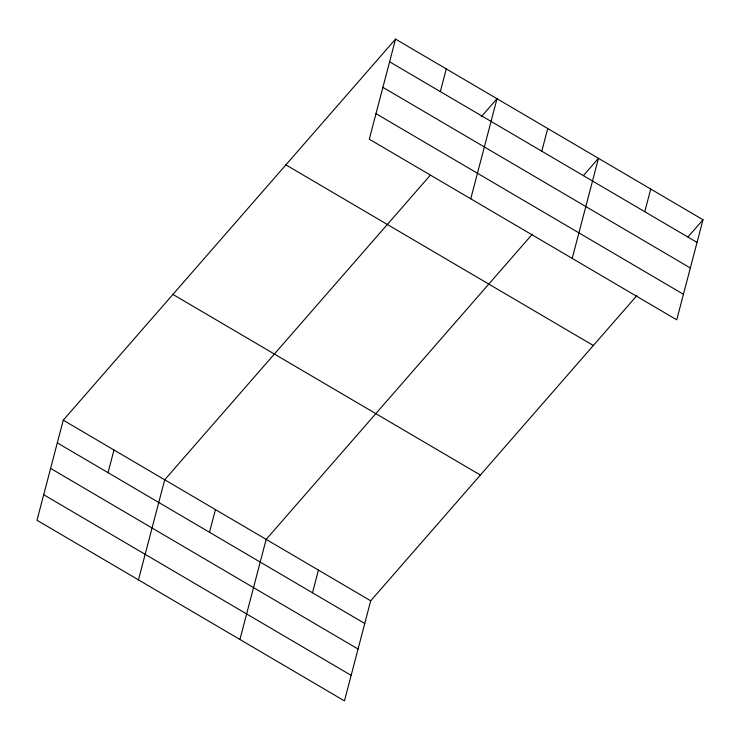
<?xml version="1.0" encoding="UTF-8"?>
<svg xmlns="http://www.w3.org/2000/svg" width="740" height="740" viewBox="0 0 740 740"><rect width="100%" height="100%" fill="white"/><g stroke="black" fill="none" stroke-linecap="round" stroke-linejoin="round"><path stroke-width="1.11" d="M395.549 39.109L369.297 139.194L676.739 319.819L703 219.743L395.549 39.109L63.261 420.181L37 520.257L344.452 700.891L370.703 600.806L636.909 295.538M108.031 472.666L113.988 449.985M138.454 579.873L164.715 479.788L430.162 175.371M209.494 532.273L215.442 509.592M239.917 639.48L266.169 539.395L532.375 234.118M440.328 91.603L446.276 68.913M312.483 592.786L318.44 570.105M470.751 198.801L497.012 98.716L481.24 116.8M541.782 151.21L547.739 128.519M572.214 258.408L598.466 158.323L583.444 175.556M644.78 211.723L650.738 189.033M687.978 236.967L703 219.743M389.601 61.799L697.052 242.424M382.894 87.339L690.346 267.963M375.994 113.655L683.446 294.279M285.89 164.863L593.341 345.497M172.91 294.428L480.362 475.052M63.261 420.181L370.703 600.806M57.304 442.862L364.755 623.496M50.607 468.401L358.058 649.035M43.697 494.718L351.149 675.352"/></g></svg>
